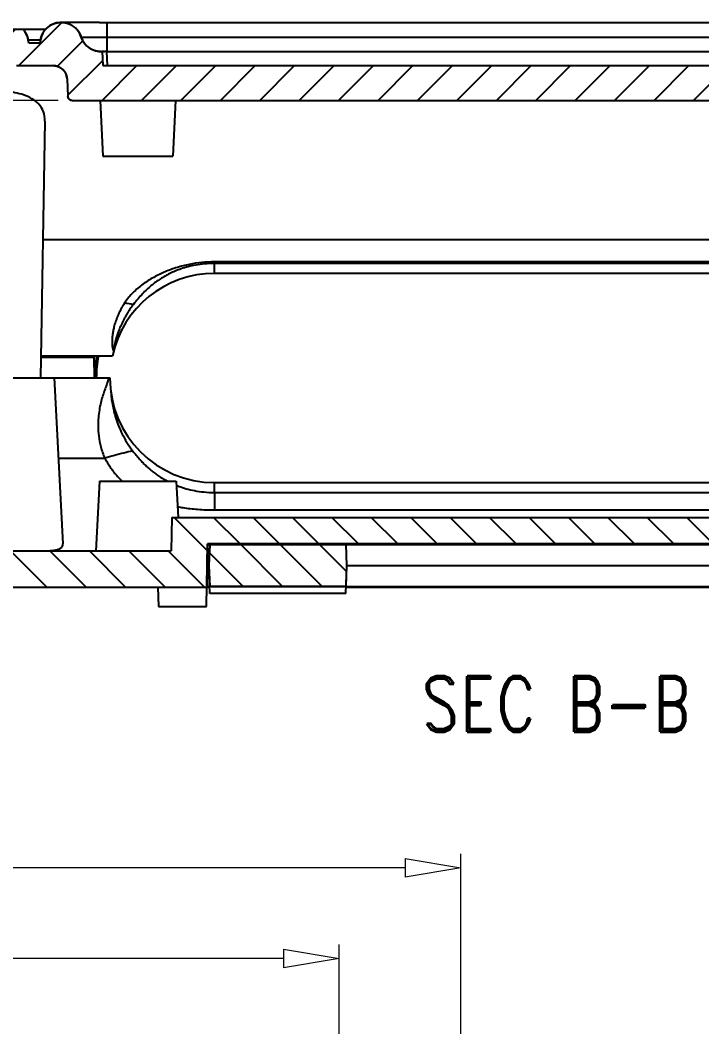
# Model space of a CAD drawing. Header units: millimetres. Extents: x 1786 to 4339, y -2795 to -1928.
# Drawn here: x 4152.7 to 4201.7, y -2579 to -2506.8 of the extents above; entities that cross this region are included whole.
import ezdxf
from ezdxf.enums import TextEntityAlignment as Align

# ---------------------------------------------------------------- set-up
doc = ezdxf.new("R2010")
doc.units = ezdxf.units.MM
doc.layers.add('dim', color=3, linetype='Continuous', lineweight=9)
doc.layers.add('hatch', color=56, linetype='Continuous', lineweight=9)
doc.styles.add('FFS', font='simfang0.ttf', dxfattribs={"width": 0.85})
doc.styles.add('LongTou', font='romand.shx', dxfattribs={"width": 0.8, "bigfont": 'whgdtxt.shx'})
doc.dimstyles.new('YanXiu', dxfattribs={"dimtxt": 2.5, "dimasz": 2.2, "dimexe": 1, "dimexo": 0.6, "dimgap": 0.66, "dimtad": 0, "dimzin": 9, "dimdsep": 46, "dimtxsty": 'FFS', "dimblk": 'CLOSEDBLANK', "dimcen": 0, "dimclrd": 256, "dimclre": 131, "dimclrt": 42, "dimazin": 2, "dimtfac": 1, "dimtofl": 0, "dimtmove": 0, "dimatfit": 3, "dimldrblk": 'CLOSEDBLANK', "dimfxl": 1, "dimlwd": 5, "dimlwe": 5, "dimarcsym": 0})
pattern_1 = [(315, (-316.9945, 82.8858), (1.4142136, 1.4142136), [])]

# ---------------------------------------------------------------- blocks, each defined once
blk = doc.blocks.new('_ClosedBlank')
at = {"color": 0, "linetype": 'ByBlock', "lineweight": -2}
for p, q in [((-1, 0.167), (0, 0)), ((-1, 0.167), (-1, -0.167)), ((0, 0), (-1, -0.167))]:
    blk.add_line(p, q, dxfattribs=at)
blk = doc.blocks.new('*D190')
at = {"layer": 'Defpoints', "color": 0}
for p in [(4691.71, -2567.576), (4594.25, -2601.768), (4691.71, -2601.768)]:
    blk.add_point(p, dxfattribs=at)
at = {"layer": 'dim', "color": 131, "lineweight": 5}
for p, q in [((4594.25, -2600.769), (4594.25, -2566.577)), ((4691.71, -2600.769), (4691.71, -2566.577))]:
    blk.add_line(p, q, dxfattribs=at)
at = {"layer": 'dim', "lineweight": 5}
for p, q in [((4598.25, -2567.576), (4635.146, -2567.576)), ((4687.71, -2567.576), (4650.814, -2567.576))]:
    blk.add_line(p, q, dxfattribs=at)
at = {"layer": 'dim', "lineweight": 5, "xscale": 4, "yscale": 4, "zscale": 4, "rotation": 180}
blk.add_blockref('_ClosedBlank', (4594.25, -2567.576), dxfattribs=at)
at = {"layer": 'dim', "lineweight": 5, "xscale": 4, "yscale": 4, "zscale": 4}
blk.add_blockref('_ClosedBlank', (4691.71, -2567.576), dxfattribs=at)
at = {"layer": 'dim', "color": 42, "insert": (4642.98, -2567.576), "char_height": 5, "attachment_point": 5, "style": 'FFS'}
blk.add_mtext('97.46', dxfattribs=at)
blk = doc.blocks.new('*D191')
at = {"layer": 'Defpoints', "color": 0}
for p in [(4682.98, -2574.076), (4602.98, -2585.368, 0), (4682.98, -2585.368, 0)]:
    blk.add_point(p, dxfattribs=at)
at = {"layer": 'dim', "color": 131, "lineweight": 5}
for p, q in [((4602.98, -2584.369), (4602.98, -2573.077)), ((4682.98, -2584.369), (4682.98, -2573.077))]:
    blk.add_line(p, q, dxfattribs=at)
at = {"layer": 'dim', "lineweight": 5}
for p, q in [((4606.98, -2574.076), (4639.465, -2574.076)), ((4678.98, -2574.076), (4646.495, -2574.076))]:
    blk.add_line(p, q, dxfattribs=at)
at = {"layer": 'dim', "lineweight": 5, "xscale": 4, "yscale": 4, "zscale": 4, "rotation": 180}
blk.add_blockref('_ClosedBlank', (4602.98, -2574.076), dxfattribs=at)
at = {"layer": 'dim', "lineweight": 5, "xscale": 4, "yscale": 4, "zscale": 4}
blk.add_blockref('_ClosedBlank', (4682.98, -2574.076), dxfattribs=at)
at = {"layer": 'dim', "color": 42, "insert": (4642.98, -2574.076), "char_height": 5, "attachment_point": 5, "style": 'FFS'}
blk.add_mtext('80', dxfattribs=at)
blk = doc.blocks.new('*D244')
at = {"layer": 'Defpoints', "color": 0}
for p in [(4156.478, -2512.56), (4129.728, -2544.86), (4148.516, -2544.86)]:
    blk.add_point(p, dxfattribs=at)
at = {"layer": 'dim', "color": 131, "lineweight": 5}
for p, q in [((4155.479, -2512.56), (4128.729, -2512.56)), ((4147.516, -2544.86), (4128.729, -2544.86))]:
    blk.add_line(p, q, dxfattribs=at)
at = {"layer": 'dim', "lineweight": 5}
for p, q in [((4129.728, -2516.56), (4129.728, -2522.38)), ((4129.728, -2540.86), (4129.728, -2535.039))]:
    blk.add_line(p, q, dxfattribs=at)
at = {"layer": 'dim', "lineweight": 5, "xscale": 4, "yscale": 4, "zscale": 4}
for p, rotation in [((4129.728, -2512.56), 90), ((4129.728, -2544.86), 270)]:
    blk.add_blockref('_ClosedBlank', p, dxfattribs=dict(at, rotation=rotation))
at = {"layer": 'dim', "color": 42, "insert": (4129.728, -2528.71), "char_height": 5, "attachment_point": 5, "rotation": 90, "style": 'FFS'}
blk.add_mtext('32.3', dxfattribs=at)
blk = doc.blocks.new('*u249')
at = {"layer": 'dim'}
for base, p1, p2, picture, middle in [((48.73, 96.939, 0), (-48.73, 62.748, 0), (48.73, 62.748, 0), '*D190', (0, 96.939, 0)), ((40, 90.439, 0), (-40, 79.148), (40, 79.148), '*D191', (0, 90.439, 0))]:
    dim = blk.add_linear_dim(base=base, p1=p1, p2=p2, dimstyle='YanXiu', override={"dimtxt": 5, "dimasz": 4, "dimexe": 0.9995, "dimexo": 0.9995, "dimgap": 0.9995, "dimzin": 8}, dxfattribs=at)
    dim.commit()
    dim.dimension.update_dxf_attribs({"geometry": picture, "text_midpoint": middle, "insert": (-4642.98, 2664.516)})
blk = doc.blocks.new('*u270')
at = {"linetype": 'Continuous'}
h = blk.add_hatch(dxfattribs=at)
h.set_pattern_fill('DEFAULT__7', color=2, scale=2, angle=45, style=0, pattern_type=0)
h.set_pattern_definition([(45, (-319.823, 82.8858), (-1.4142136, 1.4142136), [])])
edge = h.paths.add_edge_path()
edge.add_spline(control_points=[(126.837, 286.042), (129.732, 282.011), (131.836, 277.515), (133.077, 272.709)], knot_values=[0, 0, 0, 0, 1, 1, 1, 1], weights=[1, 0.988615, 0.988615, 1], degree=3, periodic=0)
edge.add_line((132.095, 272.709), (133.077, 272.709))
edge.add_spline(control_points=[(131.742, 273.959), (131.866, 273.544), (131.984, 273.128), (132.095, 272.709)], knot_values=[0, 0, 0, 0, 1, 1, 1, 1], weights=[1, 0.999908, 0.999908, 1], degree=3, periodic=0)
edge.add_line((130.794, 273.959), (131.742, 273.959))
edge.add_line((130.751, 272.709), (130.794, 273.959))
edge.add_line((129.763, 272.709), (130.751, 272.709))
edge.add_spline(control_points=[(123.849, 284.707), (126.544, 281.092), (128.537, 277.048), (129.763, 272.709)], knot_values=[0, 0, 0, 0, 1, 1, 1, 1], weights=[1, 0.988898, 0.988898, 1], degree=3, periodic=0)
edge.add_spline(control_points=[(123.849, 284.707), (123.657, 284.965), (123.369, 285.109), (123.047, 285.109)], knot_values=[0, 0, 0, 0, 1, 1, 1, 1], weights=[1, 0.929202, 0.929202, 1], degree=3, periodic=0)
edge.add_line((120.427, 285.109), (123.047, 285.109))
edge.add_spline(control_points=[(120.427, 285.109), (119.866, 285.109), (119.458, 284.722), (119.429, 284.161)], knot_values=[0, 0, 0, 0, 1, 1, 1, 1], weights=[1, 0.816916, 0.816916, 1], degree=3, periodic=0)
edge.add_line((119.429, 284.161), (119.362, 282.893))
edge.add_spline(control_points=[(119.063, 282.609), (119.231, 282.609), (119.353, 282.725), (119.362, 282.893)], knot_values=[0, 0, 0, 0, 1, 1, 1, 1], weights=[1, 0.816916, 0.816916, 1], degree=3, periodic=0)
edge.add_line((49.632, 282.609), (119.063, 282.609))
edge.add_spline(control_points=[(49.632, 282.609), (49.464, 282.609), (49.341, 282.725), (49.332, 282.893)], knot_values=[0, 0, 0, 0, 1, 1, 1, 1], weights=[1, 0.816916, 0.816916, 1], degree=3, periodic=0)
edge.add_line((49.266, 284.161), (49.332, 282.893))
edge.add_spline(control_points=[(48.267, 285.109), (48.829, 285.109), (49.237, 284.722), (49.266, 284.161)], knot_values=[0, 0, 0, 0, 1, 1, 1, 1], weights=[1, 0.816916, 0.816916, 1], degree=3, periodic=0)
edge.add_line((45.648, 285.109), (48.267, 285.109))
edge.add_spline(control_points=[(45.648, 285.109), (45.326, 285.109), (45.038, 284.965), (44.846, 284.707)], knot_values=[0, 0, 0, 0, 1, 1, 1, 1], weights=[1, 0.929202, 0.929202, 1], degree=3, periodic=0)
edge.add_spline(control_points=[(44.846, 284.707), (42.151, 281.092), (40.157, 277.048), (38.932, 272.709)], knot_values=[0, 0, 0, 0, 1, 1, 1, 1], weights=[1, 0.988898, 0.988898, 1], degree=3, periodic=0)
edge.add_line((37.944, 272.709), (38.932, 272.709))
edge.add_line((37.944, 272.709), (37.9, 273.959))
edge.add_line((37.9, 273.959), (36.953, 273.959))
edge.add_spline(control_points=[(36.953, 273.959), (36.828, 273.544), (36.71, 273.128), (36.599, 272.709)], knot_values=[0, 0, 0, 0, 1, 1, 1, 1], weights=[1, 0.999908, 0.999908, 1], degree=3, periodic=0)
edge.add_line((35.618, 272.709), (36.599, 272.709))
edge.add_spline(control_points=[(41.858, 286.042), (38.963, 282.011), (36.858, 277.515), (35.618, 272.709)], knot_values=[0, 0, 0, 0, 1, 1, 1, 1], weights=[1, 0.988615, 0.988615, 1], degree=3, periodic=0)
edge.add_spline(control_points=[(45.107, 287.709), (43.793, 287.709), (42.624, 287.109), (41.858, 286.042)], knot_values=[0, 0, 0, 0, 1, 1, 1, 1], weights=[1, 0.926504, 0.926504, 1], degree=3, periodic=0)
edge.add_line((45.107, 287.709), (46.114, 287.709))
edge.add_spline(control_points=[(46.114, 287.709), (46.302, 287.498), (46.426, 287.244), (46.475, 286.966)], knot_values=[0, 0, 0, 0, 1, 1, 1, 1], weights=[1, 0.974359, 0.974359, 1], degree=3, periodic=0)
edge.add_line((46.521, 286.709), (46.475, 286.966))
edge.add_line((47.321, 286.709), (46.521, 286.709))
edge.add_line((47.366, 286.966), (47.321, 286.709))
edge.add_spline(control_points=[(47.366, 286.966), (47.71, 288.916), (49.685, 289.046), (50.282, 287.158)], knot_values=[0, 0, 0, 0, 1, 1, 1, 1], weights=[1, 0.492007, 0.492007, 1], degree=3, periodic=0)
edge.add_spline(control_points=[(51.795, 286.109), (51.083, 286.072), (50.497, 286.478), (50.282, 287.158)], knot_values=[0, 0, 0, 0, 1, 1, 1, 1], weights=[1, 0.860596, 0.860596, 1], degree=3, periodic=0)
edge.add_line((51.795, 286.109), (51.847, 285.109))
edge.add_line((51.847, 285.109), (116.847, 285.109))
edge.add_line((116.9, 286.109), (116.847, 285.109))
edge.add_spline(control_points=[(116.9, 286.109), (117.612, 286.072), (118.198, 286.478), (118.413, 287.158)], knot_values=[0, 0, 0, 0, 1, 1, 1, 1], weights=[1, 0.860596, 0.860596, 1], degree=3, periodic=0)
edge.add_spline(control_points=[(121.329, 286.966), (120.985, 288.916), (119.01, 289.046), (118.413, 287.158)], knot_values=[0, 0, 0, 0, 1, 1, 1, 1], weights=[1, 0.492007, 0.492007, 1], degree=3, periodic=0)
edge.add_line((121.329, 286.966), (121.374, 286.709))
edge.add_line((122.174, 286.709), (121.374, 286.709))
edge.add_line((122.174, 286.709), (122.219, 286.966))
edge.add_spline(control_points=[(122.581, 287.709), (122.392, 287.498), (122.269, 287.244), (122.219, 286.966)], knot_values=[0, 0, 0, 0, 1, 1, 1, 1], weights=[1, 0.974359, 0.974359, 1], degree=3, periodic=0)
edge.add_line((122.581, 287.709), (123.588, 287.709))
edge.add_spline(control_points=[(126.837, 286.042), (126.07, 287.109), (124.901, 287.709), (123.588, 287.709)], knot_values=[0, 0, 0, 0, 1, 1, 1, 1], weights=[1, 0.926504, 0.926504, 1], degree=3, periodic=0)
h = blk.add_hatch(dxfattribs=at)
h.set_pattern_fill('DEFAULT__10', color=2, scale=2, angle=-45, style=0, pattern_type=0)
h.set_pattern_definition(pattern_1)
edge = h.paths.add_edge_path()
edge.add_line((40.069, 247.709), (59.293, 247.709))
edge.add_spline(control_points=[(40.069, 247.709), (38.267, 247.709), (36.811, 248.771), (36.26, 250.487)], knot_values=[0, 0, 0, 0, 1, 1, 1, 1], weights=[1, 0.871964, 0.871964, 1], degree=3, periodic=0)
edge.add_spline(control_points=[(35.618, 252.709), (35.81, 251.962), (36.025, 251.221), (36.26, 250.487)], knot_values=[0, 0, 0, 0, 1, 1, 1, 1], weights=[1, 0.999721, 0.999721, 1], degree=3, periodic=0)
edge.add_line((35.618, 252.709), (36.599, 252.709))
edge.add_spline(control_points=[(36.953, 251.459), (36.828, 251.874), (36.71, 252.29), (36.599, 252.709)], knot_values=[0, 0, 0, 0, 1, 1, 1, 1], weights=[1, 0.999908, 0.999908, 1], degree=3, periodic=0)
edge.add_line((37.9, 251.459), (36.953, 251.459))
edge.add_line((37.944, 252.709), (37.9, 251.459))
edge.add_line((37.944, 252.709), (38.932, 252.709))
edge.add_spline(control_points=[(38.932, 252.709), (39.095, 252.132), (39.272, 251.559), (39.463, 250.99)], knot_values=[0, 0, 0, 0, 1, 1, 1, 1], weights=[1, 0.999801, 0.999801, 1], degree=3, periodic=0)
edge.add_spline(control_points=[(40.411, 250.309), (39.966, 250.309), (39.605, 250.569), (39.463, 250.99)], knot_values=[0, 0, 0, 0, 1, 1, 1, 1], weights=[1, 0.874615, 0.874615, 1], degree=3, periodic=0)
edge.add_line((40.411, 250.309), (56.738, 250.309))
edge.add_line((56.78, 252.709), (56.738, 250.309))
edge.add_line((56.78, 252.709), (111.915, 252.709))
edge.add_line((111.915, 252.709), (111.956, 250.309))
edge.add_line((111.956, 250.309), (128.284, 250.309))
edge.add_spline(control_points=[(128.284, 250.309), (128.729, 250.309), (129.09, 250.569), (129.232, 250.99)], knot_values=[0, 0, 0, 0, 1, 1, 1, 1], weights=[1, 0.874615, 0.874615, 1], degree=3, periodic=0)
edge.add_spline(control_points=[(129.763, 252.709), (129.6, 252.132), (129.423, 251.559), (129.232, 250.99)], knot_values=[0, 0, 0, 0, 1, 1, 1, 1], weights=[1, 0.999801, 0.999801, 1], degree=3, periodic=0)
edge.add_line((129.763, 252.709), (130.751, 252.709))
edge.add_line((130.751, 252.709), (130.794, 251.459))
edge.add_line((130.794, 251.459), (131.742, 251.459))
edge.add_spline(control_points=[(131.742, 251.459), (131.866, 251.874), (131.984, 252.29), (132.095, 252.709)], knot_values=[0, 0, 0, 0, 1, 1, 1, 1], weights=[1, 0.999908, 0.999908, 1], degree=3, periodic=0)
edge.add_line((132.095, 252.709), (133.077, 252.709))
edge.add_spline(control_points=[(133.077, 252.709), (132.884, 251.962), (132.67, 251.221), (132.434, 250.487)], knot_values=[0, 0, 0, 0, 1, 1, 1, 1], weights=[1, 0.999721, 0.999721, 1], degree=3, periodic=0)
edge.add_spline(control_points=[(128.626, 247.709), (130.428, 247.709), (131.884, 248.771), (132.434, 250.487)], knot_values=[0, 0, 0, 0, 1, 1, 1, 1], weights=[1, 0.871964, 0.871964, 1], degree=3, periodic=0)
edge.add_line((109.401, 247.709), (128.626, 247.709))
edge.add_line((109.347, 250.809), (109.401, 247.709))
edge.add_line((109.347, 250.809), (59.347, 250.809))
edge.add_line((59.347, 250.809), (59.293, 247.709))
h = blk.add_hatch(dxfattribs=at)
h.set_pattern_fill('DEFAULT__6', color=2, scale=2, angle=-45, style=0, pattern_type=0)
h.set_pattern_definition(pattern_1)
edge = h.paths.add_edge_path()
edge.add_line((109.195, 250.759), (99.4, 250.759))
edge.add_line((109.195, 250.759), (109.247, 249.259))
edge.add_line((109.247, 249.259), (109.195, 247.759))
edge.add_line((109.195, 247.759), (99.4, 247.759))
edge.add_line((99.4, 247.759), (99.347, 249.259))
edge.add_line((99.347, 249.259), (99.4, 250.759))
edge = h.paths.add_edge_path()
edge.add_line((69.295, 250.759), (59.5, 250.759))
edge.add_line((69.347, 249.259), (69.295, 250.759))
edge.add_line((69.295, 247.759), (69.347, 249.259))
edge.add_line((69.295, 247.759), (59.5, 247.759))
edge.add_line((59.447, 249.259), (59.5, 247.759))
edge.add_line((59.5, 250.759), (59.447, 249.259))
at = {"color": 7, "linetype": 'Continuous'}
for p, q in [((51.597, 288.209, 0), (116.548, 288.209, 0)), ((52.147, 286.107, 0), (52.147, 288.209, 0)), ((45.107, 287.709, 0), (46.114, 287.709, 0)), ((45.107, 287.709, 0), (47.764, 287.709, 0)), ((46.521, 286.709, 0), (46.475, 286.966, 0)), ((46.521, 286.709, 0), (46.475, 286.966, 0)), ((46.475, 286.966, 0), (47.366, 286.966, 0)), ((47.321, 286.709, 0), (46.521, 286.709, 0)), ((47.321, 286.709, 0), (46.521, 286.709, 0)), ((47.366, 286.966, 0), (47.321, 286.709, 0)), ((47.366, 286.966, 0), (47.321, 286.709, 0)), ((50.282, 287.158, 0), (52.147, 287.158, 0)), ((52.147, 287.158, 0), (116.548, 287.158, 0)), ((51.795, 286.109, 0), (51.847, 285.109, 0)), ((51.795, 286.109, 0), (51.847, 285.109, 0)), ((52.095, 286.109, 0), (52.147, 285.109, 0)), ((52.147, 286.109, 0), (116.548, 286.109, 0)), ((45.648, 285.109, 0), (48.267, 285.109, 0)), ((45.648, 285.109, 0), (48.267, 285.109, 0)), ((51.847, 285.109, 0), (116.847, 285.109, 0)), ((51.847, 285.109, 0), (116.847, 285.109, 0)), ((49.266, 284.161, 0), (49.332, 282.893, 0)), ((49.266, 284.161, 0), (49.332, 282.893, 0)), ((49.632, 282.609, 0), (119.063, 282.609, 0)), ((49.632, 282.609, 0), (119.063, 282.609, 0)), ((51.638, 282.609, 0), (51.847, 278.609, 0)), ((57.057, 282.609, 0), (56.847, 278.609, 0)), ((47.678, 281.129, 0), (47.356, 262.709, 0)), ((51.847, 278.609, 0), (56.847, 278.609, 0)), ((121.166, 272.609, 0), (47.529, 272.609, 0)), ((59.847, 270.209, 0), (59.847, 271.03, 0)), ((108.847, 271.03, 0), (59.847, 271.03, 0)), ((108.847, 270.923, 0), (59.847, 270.923, 0)), ((108.847, 270.209, 0), (59.847, 270.209, 0)), ((47.382, 264.209, 0), (51.221, 264.209, 0)), ((47.384, 264.309, 0), (52.52, 264.309, 0)), ((51.247, 262.709, 0), (51.221, 264.209, 0)), ((39.855, 262.709, 0), (52.347, 262.709, 0)), ((48.347, 262.709, 0), (48.971, 250.808, 0)), ((48.649, 256.95, 0), (51.97, 256.95, 0)), ((51.597, 255.309, 0), (51.335, 250.309, 0)), ((51.597, 255.309, 0), (57.097, 255.309, 0)), ((57.097, 255.309, 0), (57.234, 252.709, 0)), ((59.847, 254.498, 0), (59.847, 255.209, 0)), ((59.847, 255.209, 0), (108.847, 255.209, 0)), ((59.847, 254.498, 0), (59.847, 253.245, 0)), ((59.847, 254.498, 0), (108.847, 254.498, 0)), ((56.78, 252.709, 0), (56.738, 250.309, 0)), ((56.78, 252.709, 0), (56.738, 250.309, 0)), ((56.78, 252.709, 0), (111.915, 252.709, 0)), ((56.78, 252.709, 0), (111.915, 252.709, 0)), ((59.847, 253.245, 0), (108.847, 253.245, 0)), ((59.269, 246.318, 0), (59.347, 250.809, 0)), ((59.347, 250.809, 0), (59.293, 247.709, 0)), ((109.347, 250.809, 0), (59.347, 250.809, 0)), ((109.347, 250.809, 0), (59.347, 250.809, 0)), ((59.347, 250.759, 0), (109.347, 250.759, 0)), ((59.5, 250.759, 0), (59.447, 249.259, 0)), ((59.5, 250.759, 0), (59.447, 249.259, 0)), ((69.295, 250.759, 0), (59.5, 250.759, 0)), ((69.347, 249.259, 0), (69.295, 250.759, 0)), ((69.347, 249.259, 0), (69.295, 250.759, 0)), ((40.411, 250.309, 0), (56.738, 250.309, 0)), ((40.411, 250.309, 0), (56.738, 250.309, 0)), ((59.447, 249.259, 0), (59.5, 247.759, 0)), ((59.517, 247.259, 0), (59.447, 249.259, 0)), ((69.277, 247.259, 0), (69.347, 249.259, 0)), ((69.295, 247.759, 0), (69.347, 249.259, 0)), ((69.347, 249.259, 0), (99.347, 249.259, 0)), ((40.069, 247.709, 0), (59.293, 247.709, 0)), ((40.069, 247.709, 0), (59.5, 247.709, 0)), ((55.793, 247.709, 0), (55.818, 246.318, 0)), ((59.293, 247.759, 0), (109.401, 247.759, 0)), ((69.295, 247.759, 0), (59.5, 247.759, 0)), ((69.295, 247.709, 0), (99.4, 247.709, 0)), ((69.277, 247.259, 0), (59.517, 247.259, 0)), ((55.817, 246.317, 0), (59.269, 246.317, 0))]:
    blk.add_line(p, q, dxfattribs=at)
at = {"color": 7, "linetype": 'Continuous', "elevation": 0}
blk.add_lwpolyline([(51.597, 288.209), (50.688, 288.209), (49.892, 288.208), (49.3, 288.209), (48.954, 288.208), (48.876, 288.209)], dxfattribs=at)
at = {"color": 7, "linetype": 'Continuous'}
for centre, radius, start, end in [((48.847, 286.705, 0), 1.504, 17.53829, 170), ((44.994, 286.705, 0), 1.504, 10, 41.8846), ((51.716, 287.611, 0), 1.504, 197.53829, 273), ((52.148, 279.031, 0), 7.078, 90.00618, 90.43036), ((48.267, 284.109, 0), 1, 3, 90), ((49.632, 282.909, 0), 0.3, 183, 270), ((59.847, 262.709, 0), 7.5, 90, 167.68223), ((56.859, 283.297, 0), 15.569, 257.2107, 259.53735), ((59.847, 262.709, 0), 8.6, 169.27785, 180), ((59.847, 262.709, 0), 8.5, 169.3324, 180), ((59.847, 262.709, 0), 8.479, 169.34306, 180), ((59.847, 262.709, 0), 7.5, 180, 270), ((57.067, 259.398, 0), 5.613, 224.97617, 225.83098), ((57.074, 259.405, 0), 5.624, 225.83099, 226.78854), ((59.664, 261.407, 0), 6.886, 248.2407, 249.93384)]:
    blk.add_arc(centre, radius, start, end, dxfattribs=at)
for points, start_tangent, end_tangent in [([(47.366, 286.966, 0), (47.368, 286.977, 0), (47.37, 286.988, 0), (47.372, 287, 0), (47.375, 287.011, 0), (47.377, 287.023, 0), (47.38, 287.034, 0), (47.382, 287.046, 0), (47.385, 287.057, 0), (47.388, 287.069, 0), (47.391, 287.081, 0), (47.394, 287.092, 0), (47.397, 287.104, 0), (47.4, 287.116, 0), (47.404, 287.128, 0), (47.407, 287.14, 0), (47.411, 287.152, 0), (47.415, 287.164, 0), (47.419, 287.176, 0), (47.423, 287.188, 0), (47.427, 287.2, 0), (47.431, 287.212, 0), (47.436, 287.224, 0), (47.44, 287.236, 0), (47.445, 287.249, 0), (47.45, 287.261, 0), (47.455, 287.273, 0), (47.46, 287.285, 0), (47.465, 287.298, 0), (47.47, 287.31, 0), (47.476, 287.322, 0), (47.481, 287.335, 0), (47.487, 287.347, 0), (47.493, 287.36, 0), (47.499, 287.372, 0), (47.505, 287.384, 0), (47.512, 287.397, 0), (47.518, 287.409, 0), (47.525, 287.422, 0), (47.532, 287.434, 0), (47.539, 287.446, 0), (47.546, 287.459, 0), (47.553, 287.471, 0), (47.56, 287.484, 0), (47.568, 287.496, 0), (47.576, 287.508, 0), (47.584, 287.521, 0), (47.592, 287.533, 0), (47.6, 287.546, 0), (47.608, 287.558, 0), (47.617, 287.57, 0), (47.626, 287.582, 0), (47.635, 287.595, 0), (47.644, 287.607, 0), (47.653, 287.619, 0), (47.662, 287.631, 0), (47.672, 287.643, 0), (47.681, 287.655, 0), (47.691, 287.667, 0), (47.701, 287.679, 0), (47.712, 287.691, 0), (47.722, 287.703, 0), (47.733, 287.715, 0), (47.743, 287.726, 0), (47.754, 287.738, 0), (47.765, 287.75, 0), (47.776, 287.761, 0), (47.788, 287.773, 0), (47.799, 287.784, 0), (47.811, 287.795, 0), (47.823, 287.806, 0), (47.835, 287.818, 0), (47.847, 287.829, 0), (47.86, 287.839, 0), (47.872, 287.85, 0), (47.885, 287.861, 0), (47.898, 287.872, 0), (47.911, 287.882, 0), (47.924, 287.893, 0), (47.938, 287.903, 0), (47.951, 287.913, 0), (47.965, 287.923, 0), (47.979, 287.933, 0), (47.993, 287.943, 0), (48.007, 287.952, 0), (48.021, 287.962, 0), (48.036, 287.971, 0), (48.051, 287.981, 0), (48.065, 287.99, 0), (48.08, 287.999, 0), (48.095, 288.007, 0), (48.111, 288.016, 0), (48.126, 288.025, 0), (48.141, 288.033, 0), (48.157, 288.041, 0), (48.173, 288.049, 0), (48.189, 288.057, 0), (48.205, 288.065, 0), (48.221, 288.072, 0), (48.237, 288.08, 0), (48.254, 288.087, 0), (48.27, 288.094, 0), (48.287, 288.101, 0), (48.304, 288.107, 0), (48.32, 288.114, 0), (48.337, 288.12, 0), (48.354, 288.126, 0), (48.372, 288.132, 0), (48.389, 288.137, 0), (48.406, 288.143, 0), (48.424, 288.148, 0), (48.441, 288.153, 0), (48.459, 288.158, 0), (48.476, 288.162, 0), (48.494, 288.167, 0), (48.512, 288.171, 0), (48.53, 288.175, 0), (48.548, 288.179, 0), (48.566, 288.182, 0), (48.584, 288.186, 0), (48.602, 288.189, 0), (48.62, 288.192, 0), (48.638, 288.194, 0), (48.657, 288.197, 0), (48.675, 288.199, 0), (48.693, 288.201, 0), (48.712, 288.203, 0), (48.73, 288.204, 0), (48.748, 288.206, 0), (48.767, 288.207, 0), (48.785, 288.208, 0), (48.804, 288.208, 0), (48.822, 288.209, 0), (48.841, 288.209, 0), (48.859, 288.209, 0), (48.877, 288.209, 0), (48.896, 288.208, 0), (48.914, 288.207, 0), (48.933, 288.207, 0), (48.951, 288.205, 0), (48.969, 288.204, 0), (48.987, 288.202, 0), (49.006, 288.201, 0), (49.024, 288.199, 0), (49.042, 288.196, 0), (49.06, 288.194, 0), (49.078, 288.191, 0), (49.096, 288.188, 0), (49.114, 288.185, 0), (49.132, 288.182, 0), (49.15, 288.178, 0), (49.167, 288.175, 0), (49.185, 288.171, 0), (49.202, 288.166, 0), (49.22, 288.162, 0), (49.237, 288.157, 0), (49.255, 288.153, 0), (49.272, 288.148, 0), (49.289, 288.143, 0), (49.306, 288.137, 0), (49.323, 288.132, 0), (49.34, 288.126, 0), (49.356, 288.12, 0), (49.373, 288.114, 0), (49.389, 288.108, 0), (49.406, 288.101, 0), (49.422, 288.095, 0), (49.438, 288.088, 0), (49.454, 288.081, 0), (49.47, 288.074, 0), (49.486, 288.067, 0), (49.501, 288.059, 0), (49.517, 288.052, 0), (49.532, 288.044, 0), (49.547, 288.036, 0), (49.562, 288.028, 0), (49.577, 288.02, 0), (49.592, 288.012, 0), (49.606, 288.003, 0), (49.621, 287.995, 0), (49.635, 287.986, 0), (49.649, 287.977, 0), (49.664, 287.968, 0), (49.677, 287.959, 0), (49.691, 287.95, 0), (49.705, 287.941, 0), (49.718, 287.931, 0), (49.731, 287.922, 0), (49.745, 287.912, 0), (49.758, 287.902, 0), (49.77, 287.893, 0), (49.783, 287.883, 0), (49.795, 287.873, 0), (49.808, 287.862, 0), (49.82, 287.852, 0), (49.832, 287.842, 0), (49.844, 287.832, 0), (49.855, 287.821, 0), (49.867, 287.811, 0), (49.878, 287.8, 0), (49.89, 287.789, 0), (49.901, 287.779, 0), (49.912, 287.768, 0), (49.922, 287.757, 0), (49.933, 287.746, 0), (49.943, 287.735, 0), (49.954, 287.724, 0), (49.964, 287.713, 0), (49.974, 287.702, 0), (49.983, 287.691, 0), (49.993, 287.68, 0), (50.002, 287.668, 0), (50.012, 287.657, 0), (50.021, 287.646, 0), (50.03, 287.634, 0), (50.039, 287.623, 0), (50.047, 287.612, 0), (50.056, 287.6, 0), (50.064, 287.589, 0), (50.073, 287.577, 0), (50.081, 287.566, 0), (50.089, 287.555, 0), (50.096, 287.543, 0), (50.104, 287.532, 0), (50.112, 287.52, 0), (50.119, 287.508, 0), (50.126, 287.497, 0), (50.133, 287.485, 0), (50.14, 287.474, 0), (50.147, 287.462, 0), (50.154, 287.451, 0), (50.16, 287.439, 0), (50.166, 287.428, 0), (50.173, 287.416, 0), (50.179, 287.405, 0), (50.185, 287.393, 0), (50.191, 287.382, 0), (50.196, 287.371, 0), (50.202, 287.359, 0), (50.207, 287.348, 0), (50.213, 287.336, 0), (50.218, 287.325, 0), (50.223, 287.314, 0), (50.228, 287.302, 0), (50.233, 287.291, 0), (50.237, 287.28, 0), (50.242, 287.269, 0), (50.246, 287.257, 0), (50.251, 287.246, 0), (50.255, 287.235, 0), (50.259, 287.224, 0), (50.263, 287.213, 0), (50.267, 287.202, 0), (50.271, 287.191, 0), (50.275, 287.18, 0), (50.278, 287.169, 0), (50.282, 287.158, 0)], (0.173648, 0.984808), (0.301343, -0.953516)), ([(46.114, 287.709, 0), (46.122, 287.699, 0), (46.131, 287.69, 0), (46.139, 287.68, 0), (46.148, 287.67, 0), (46.156, 287.66, 0), (46.164, 287.65, 0), (46.172, 287.64, 0), (46.18, 287.629, 0), (46.188, 287.619, 0), (46.196, 287.609, 0), (46.204, 287.598, 0), (46.212, 287.588, 0), (46.219, 287.577, 0), (46.227, 287.566, 0), (46.234, 287.556, 0), (46.242, 287.545, 0), (46.249, 287.534, 0), (46.256, 287.523, 0), (46.263, 287.512, 0), (46.27, 287.501, 0), (46.277, 287.49, 0), (46.284, 287.478, 0), (46.291, 287.467, 0), (46.297, 287.456, 0), (46.304, 287.444, 0), (46.31, 287.433, 0), (46.316, 287.421, 0), (46.323, 287.41, 0), (46.329, 287.398, 0), (46.335, 287.386, 0), (46.341, 287.374, 0), (46.347, 287.363, 0), (46.352, 287.351, 0), (46.358, 287.339, 0), (46.363, 287.327, 0), (46.369, 287.315, 0), (46.374, 287.303, 0), (46.379, 287.291, 0), (46.384, 287.279, 0), (46.389, 287.266, 0), (46.394, 287.254, 0), (46.399, 287.242, 0), (46.403, 287.23, 0), (46.408, 287.217, 0), (46.412, 287.205, 0), (46.417, 287.193, 0), (46.421, 287.18, 0), (46.425, 287.168, 0), (46.429, 287.155, 0), (46.433, 287.143, 0), (46.437, 287.13, 0), (46.44, 287.118, 0), (46.444, 287.105, 0), (46.447, 287.093, 0), (46.451, 287.08, 0), (46.454, 287.067, 0), (46.457, 287.055, 0), (46.46, 287.042, 0), (46.463, 287.029, 0), (46.465, 287.017, 0), (46.468, 287.004, 0), (46.471, 286.991, 0), (46.473, 286.979, 0), (46.475, 286.966, 0)], (0.667633, -0.744491), (0.173648, -0.984808)), ([(51.795, 286.109, 0), (51.781, 286.108, 0), (51.766, 286.108, 0), (51.752, 286.107, 0), (51.737, 286.107, 0), (51.722, 286.107, 0), (51.708, 286.107, 0), (51.693, 286.107, 0), (51.678, 286.107, 0), (51.664, 286.108, 0), (51.649, 286.108, 0), (51.634, 286.109, 0), (51.619, 286.11, 0), (51.604, 286.111, 0), (51.589, 286.112, 0), (51.574, 286.114, 0), (51.559, 286.115, 0), (51.544, 286.117, 0), (51.529, 286.119, 0), (51.514, 286.12, 0), (51.499, 286.123, 0), (51.484, 286.125, 0), (51.469, 286.127, 0), (51.454, 286.13, 0), (51.439, 286.133, 0), (51.424, 286.136, 0), (51.409, 286.139, 0), (51.394, 286.142, 0), (51.379, 286.145, 0), (51.363, 286.149, 0), (51.348, 286.153, 0), (51.333, 286.156, 0), (51.318, 286.16, 0), (51.303, 286.165, 0), (51.288, 286.169, 0), (51.273, 286.174, 0), (51.258, 286.178, 0), (51.243, 286.183, 0), (51.228, 286.188, 0), (51.213, 286.193, 0), (51.199, 286.199, 0), (51.184, 286.204, 0), (51.169, 286.21, 0), (51.154, 286.216, 0), (51.14, 286.222, 0), (51.125, 286.228, 0), (51.11, 286.234, 0), (51.096, 286.241, 0), (51.081, 286.247, 0), (51.067, 286.254, 0), (51.052, 286.261, 0), (51.038, 286.268, 0), (51.024, 286.276, 0), (51.01, 286.283, 0), (50.996, 286.291, 0), (50.982, 286.298, 0), (50.968, 286.306, 0), (50.954, 286.314, 0), (50.94, 286.323, 0), (50.926, 286.331, 0), (50.913, 286.339, 0), (50.899, 286.348, 0), (50.886, 286.357, 0), (50.872, 286.366, 0), (50.859, 286.375, 0), (50.846, 286.384, 0), (50.833, 286.393, 0), (50.82, 286.403, 0), (50.807, 286.413, 0), (50.794, 286.422, 0), (50.782, 286.432, 0), (50.769, 286.442, 0), (50.757, 286.452, 0), (50.745, 286.463, 0), (50.732, 286.473, 0), (50.72, 286.484, 0), (50.708, 286.494, 0), (50.697, 286.505, 0), (50.685, 286.516, 0), (50.673, 286.527, 0), (50.662, 286.538, 0), (50.651, 286.549, 0), (50.639, 286.561, 0), (50.628, 286.572, 0), (50.617, 286.584, 0), (50.607, 286.595, 0), (50.596, 286.607, 0), (50.585, 286.619, 0), (50.575, 286.631, 0), (50.565, 286.643, 0), (50.555, 286.655, 0), (50.545, 286.667, 0), (50.535, 286.68, 0), (50.525, 286.692, 0), (50.516, 286.704, 0), (50.506, 286.717, 0), (50.497, 286.73, 0), (50.488, 286.742, 0), (50.479, 286.755, 0), (50.47, 286.768, 0), (50.462, 286.781, 0), (50.453, 286.794, 0), (50.445, 286.807, 0), (50.437, 286.82, 0), (50.429, 286.833, 0), (50.421, 286.846, 0), (50.413, 286.859, 0), (50.406, 286.873, 0), (50.398, 286.886, 0), (50.391, 286.899, 0), (50.384, 286.913, 0), (50.377, 286.926, 0), (50.37, 286.939, 0), (50.363, 286.953, 0), (50.357, 286.967, 0), (50.351, 286.98, 0), (50.344, 286.994, 0), (50.338, 287.007, 0), (50.332, 287.021, 0), (50.327, 287.035, 0), (50.321, 287.048, 0), (50.316, 287.062, 0), (50.31, 287.076, 0), (50.305, 287.089, 0), (50.3, 287.103, 0), (50.295, 287.117, 0), (50.291, 287.13, 0), (50.286, 287.144, 0), (50.282, 287.158, 0)], (-0.99863, -0.052336), (-0.301343, 0.953516)), ([(51.979, 286.108, 0), (51.883, 286.108, 0), (51.818, 286.108, 0), (51.795, 286.109, 0)], (-0.999443, -0.033366), (-0.052336, 0.99863)), ([(52.095, 286.109, 0), (51.979, 286.108, 0)], (-0.999973, -0.007351), (-0.999443, -0.033366)), ([(48.267, 285.109, 0), (48.278, 285.109, 0), (48.289, 285.109, 0), (48.3, 285.108, 0), (48.311, 285.108, 0), (48.322, 285.107, 0), (48.333, 285.107, 0), (48.344, 285.106, 0), (48.355, 285.105, 0), (48.366, 285.104, 0), (48.377, 285.103, 0), (48.388, 285.102, 0), (48.399, 285.1, 0), (48.41, 285.099, 0), (48.422, 285.097, 0), (48.433, 285.095, 0), (48.444, 285.093, 0), (48.455, 285.091, 0), (48.467, 285.089, 0), (48.478, 285.086, 0), (48.489, 285.084, 0), (48.501, 285.081, 0), (48.512, 285.079, 0), (48.523, 285.076, 0), (48.535, 285.073, 0), (48.546, 285.069, 0), (48.557, 285.066, 0), (48.568, 285.063, 0), (48.58, 285.059, 0), (48.591, 285.055, 0), (48.602, 285.051, 0), (48.613, 285.047, 0), (48.625, 285.043, 0), (48.636, 285.039, 0), (48.647, 285.034, 0), (48.658, 285.029, 0), (48.669, 285.025, 0), (48.68, 285.02, 0), (48.691, 285.015, 0), (48.702, 285.009, 0), (48.713, 285.004, 0), (48.724, 284.998, 0), (48.735, 284.993, 0), (48.746, 284.987, 0), (48.757, 284.981, 0), (48.767, 284.975, 0), (48.778, 284.969, 0), (48.788, 284.962, 0), (48.799, 284.956, 0), (48.809, 284.949, 0), (48.82, 284.943, 0), (48.83, 284.936, 0), (48.84, 284.929, 0), (48.85, 284.921, 0), (48.86, 284.914, 0), (48.87, 284.907, 0), (48.88, 284.899, 0), (48.89, 284.891, 0), (48.9, 284.884, 0), (48.909, 284.876, 0), (48.919, 284.868, 0), (48.928, 284.86, 0), (48.937, 284.851, 0), (48.947, 284.843, 0), (48.956, 284.834, 0), (48.965, 284.826, 0), (48.974, 284.817, 0), (48.982, 284.808, 0), (48.991, 284.799, 0), (49, 284.79, 0), (49.008, 284.781, 0), (49.016, 284.772, 0), (49.024, 284.762, 0), (49.033, 284.753, 0), (49.04, 284.743, 0), (49.048, 284.734, 0), (49.056, 284.724, 0), (49.064, 284.714, 0), (49.071, 284.704, 0), (49.078, 284.694, 0), (49.085, 284.684, 0), (49.092, 284.674, 0), (49.099, 284.664, 0), (49.106, 284.653, 0), (49.113, 284.643, 0), (49.119, 284.633, 0), (49.126, 284.622, 0), (49.132, 284.612, 0), (49.138, 284.601, 0), (49.144, 284.59, 0), (49.15, 284.58, 0), (49.155, 284.569, 0), (49.161, 284.558, 0), (49.166, 284.547, 0), (49.171, 284.537, 0), (49.176, 284.526, 0), (49.181, 284.515, 0), (49.186, 284.504, 0), (49.191, 284.493, 0), (49.195, 284.482, 0), (49.2, 284.471, 0), (49.204, 284.46, 0), (49.208, 284.448, 0), (49.212, 284.437, 0), (49.216, 284.426, 0), (49.219, 284.415, 0), (49.223, 284.404, 0), (49.226, 284.393, 0), (49.229, 284.382, 0), (49.233, 284.37, 0), (49.236, 284.359, 0), (49.238, 284.348, 0), (49.241, 284.337, 0), (49.244, 284.326, 0), (49.246, 284.315, 0), (49.248, 284.304, 0), (49.25, 284.293, 0), (49.252, 284.281, 0), (49.254, 284.27, 0), (49.256, 284.259, 0), (49.258, 284.248, 0), (49.259, 284.237, 0), (49.26, 284.226, 0), (49.262, 284.215, 0), (49.263, 284.205, 0), (49.264, 284.194, 0), (49.265, 284.183, 0), (49.265, 284.172, 0), (49.266, 284.161, 0)], (1, 0), (0.052336, -0.99863)), ([(47.678, 281.129, 0), (47.567, 281.805, 0), (47.239, 282.338, 0), (46.744, 282.734, 0), (46.155, 283.001, 0), (45.528, 283.165, 0), (44.905, 283.249, 0)], (0.017452, 0.999848), (-0.996524, 0.083307)), ([(49.632, 282.609, 0), (49.626, 282.609, 0), (49.619, 282.609, 0), (49.612, 282.61, 0), (49.606, 282.61, 0), (49.599, 282.611, 0), (49.592, 282.612, 0), (49.586, 282.613, 0), (49.579, 282.614, 0), (49.572, 282.615, 0), (49.565, 282.616, 0), (49.559, 282.618, 0), (49.552, 282.62, 0), (49.545, 282.622, 0), (49.538, 282.624, 0), (49.532, 282.626, 0), (49.525, 282.629, 0), (49.518, 282.631, 0), (49.511, 282.634, 0), (49.505, 282.637, 0), (49.498, 282.64, 0), (49.492, 282.644, 0), (49.485, 282.647, 0), (49.479, 282.651, 0), (49.473, 282.655, 0), (49.466, 282.659, 0), (49.46, 282.663, 0), (49.454, 282.667, 0), (49.448, 282.672, 0), (49.442, 282.676, 0), (49.437, 282.681, 0), (49.431, 282.686, 0), (49.426, 282.691, 0), (49.42, 282.697, 0), (49.415, 282.702, 0), (49.41, 282.707, 0), (49.405, 282.713, 0), (49.4, 282.719, 0), (49.395, 282.724, 0), (49.391, 282.73, 0), (49.387, 282.736, 0), (49.382, 282.742, 0), (49.378, 282.749, 0), (49.375, 282.755, 0), (49.371, 282.761, 0), (49.367, 282.768, 0), (49.364, 282.774, 0), (49.361, 282.781, 0), (49.358, 282.787, 0), (49.355, 282.794, 0), (49.352, 282.8, 0), (49.35, 282.807, 0), (49.348, 282.814, 0), (49.345, 282.82, 0), (49.343, 282.827, 0), (49.342, 282.834, 0), (49.34, 282.84, 0), (49.338, 282.847, 0), (49.337, 282.854, 0), (49.336, 282.86, 0), (49.335, 282.867, 0), (49.334, 282.874, 0), (49.333, 282.88, 0), (49.333, 282.887, 0), (49.332, 282.893, 0)], (-1, 0), (-0.052336, 0.99863)), ([(59.847, 271.03, 0), (58.938, 270.986, 0), (58.039, 270.853, 0), (57.158, 270.632, 0), (56.304, 270.322, 0), (55.485, 269.922, 0), (54.714, 269.43, 0), (54.006, 268.832, 0), (53.42, 268.126, 0)], (-1, -0.000005), (-0.548521, -0.836137)), ([(59.847, 270.923, 0), (59.142, 270.891, 0), (58.512, 270.806, 0), (57.954, 270.683, 0), (57.459, 270.535, 0), (57.021, 270.369, 0), (56.639, 270.196, 0), (56.296, 270.013, 0), (55.964, 269.811, 0), (55.633, 269.582, 0), (55.309, 269.329, 0), (54.994, 269.052, 0), (54.68, 268.743, 0), (54.361, 268.392, 0), (54.032, 267.987, 0)], (-1, -0.000003), (-0.60883, -0.793301)), ([(53.42, 268.126, 0), (53.245, 267.844, 0), (53.104, 267.589, 0), (52.986, 267.349, 0), (52.887, 267.124, 0), (52.804, 266.913, 0), (52.736, 266.717, 0), (52.68, 266.533, 0), (52.634, 266.363, 0), (52.597, 266.204, 0), (52.567, 266.057, 0), (52.544, 265.92, 0), (52.526, 265.794, 0), (52.513, 265.677, 0), (52.504, 265.57, 0), (52.498, 265.471, 0), (52.495, 265.379, 0), (52.494, 265.295, 0), (52.495, 265.216, 0), (52.498, 265.143, 0), (52.503, 265.075, 0), (52.509, 265.012, 0), (52.516, 264.951, 0), (52.525, 264.894, 0), (52.535, 264.841, 0), (52.546, 264.792, 0), (52.558, 264.747, 0), (52.57, 264.707, 0), (52.583, 264.67, 0), (52.598, 264.634, 0)], (-0.548324, -0.836266), (0.408854, -0.9126)), ([(54.032, 267.987, 0), (53.842, 267.728, 0), (53.674, 267.479, 0), (53.527, 267.241, 0), (53.399, 267.015, 0), (53.287, 266.801, 0), (53.189, 266.599, 0), (53.103, 266.41, 0), (53.029, 266.233, 0), (52.965, 266.069, 0), (52.91, 265.918, 0), (52.862, 265.778, 0), (52.821, 265.649, 0), (52.785, 265.529, 0), (52.754, 265.418, 0), (52.726, 265.313, 0), (52.702, 265.215, 0), (52.681, 265.122, 0), (52.662, 265.035, 0), (52.646, 264.954, 0), (52.632, 264.878, 0), (52.621, 264.809, 0), (52.611, 264.745, 0), (52.603, 264.687, 0), (52.596, 264.624, 0)], (-0.608868, -0.793271), (-0.102101, -0.994774)), ([(52.069, 262.12, 0), (51.939, 261.766, 0), (51.808, 261.37, 0), (51.687, 260.926, 0), (51.586, 260.428, 0), (51.517, 259.867, 0), (51.496, 259.242, 0), (51.545, 258.547, 0), (51.69, 257.781, 0), (51.97, 256.95, 0)], (-0.352669, -0.935748), (0.384199, -0.92325)), ([(52.178, 262.431, 0), (52.069, 262.12, 0)], (-0.282022, -0.959408), (-0.352669, -0.935748)), ([(52.225, 262.709, 0), (52.178, 262.431, 0)], (-0.000307, -1), (-0.282022, -0.959408)), ([(52.414, 261.713, 0), (52.454, 261.286, 0), (52.522, 260.83, 0), (52.625, 260.342, 0), (52.771, 259.82, 0), (52.968, 259.269, 0), (53.228, 258.69, 0), (53.562, 258.088, 0), (53.987, 257.469, 0)], (0.067908, -0.997692), (0.606052, -0.795425)), ([(53.987, 257.469, 0), (53.339, 257.33, 0), (52.662, 257.156, 0), (51.97, 256.95, 0)], (-0.982302, -0.187304), (-0.953097, -0.302666)), ([(53.987, 257.469, 0), (54.229, 257.165, 0), (54.475, 256.881, 0), (54.725, 256.616, 0), (54.98, 256.369, 0), (55.237, 256.141, 0), (55.499, 255.93, 0), (55.777, 255.728, 0), (56.085, 255.527, 0), (56.438, 255.325, 0), (56.469, 255.308, 0)], (0.605941, -0.79551), (0.884864, -0.465849)), ([(51.97, 256.95, 0), (52.161, 256.635, 0), (52.364, 256.322, 0), (52.585, 256.015, 0), (52.829, 255.716, 0), (53.096, 255.43, 0)], (0.504163, -0.863609), (0.706811, -0.707402)), ([(57.301, 254.939, 0), (57.822, 254.772, 0), (58.414, 254.633, 0), (59.088, 254.535, 0), (59.847, 254.498, 0)], (0.939289, -0.343128), (1, -0.000005)), ([(57.191, 253.483, 0), (57.568, 253.418, 0), (58.635, 253.293, 0), (59.847, 253.245, 0)], (0.982679, -0.185314), (1, -0.000011)), ([(47.409, 250.309, 0), (47.813, 250.315, 0), (48.165, 250.338, 0), (48.458, 250.381, 0), (48.688, 250.447, 0), (48.851, 250.54, 0), (48.945, 250.66, 0), (48.971, 250.808, 0)], (1, 0), (-0.052336, 0.99863))]:
    blk.add_spline(points, degree=3, dxfattribs=dict(at, start_tangent=start_tangent, end_tangent=end_tangent))
blk.add_blockref('*u249', (28.796, 130.653))
at = {"layer": 'hatch', "color": 6, "style": 'LongTou', "width": 0.8}
blk.add_text('SEC B-B', height=4, dxfattribs=at).set_placement((84.347, 239.341, 0), align=Align.MIDDLE)
at = {"layer": 'dim'}
dim = blk.add_linear_dim(base=(22.882, 250.309, 0), p1=(49.632, 282.609, 0), p2=(41.67, 250.309, 0), angle=90, dimstyle='YanXiu', override={"dimtxt": 5, "dimasz": 4, "dimexe": 0.9995, "dimexo": 0.9995, "dimgap": 0.9995}, dxfattribs=at)
dim.commit()
dim.dimension.update_dxf_attribs({"geometry": '*D244', "text_midpoint": (22.882, 266.459, 0), "insert": (-4106.846, 2795.168)})

msp = doc.modelspace()

# ---------------------------------------------------------------- block references
msp.add_blockref('*u270', (4106.846, -2795.168))

doc.saveas('drawing.dxf')
